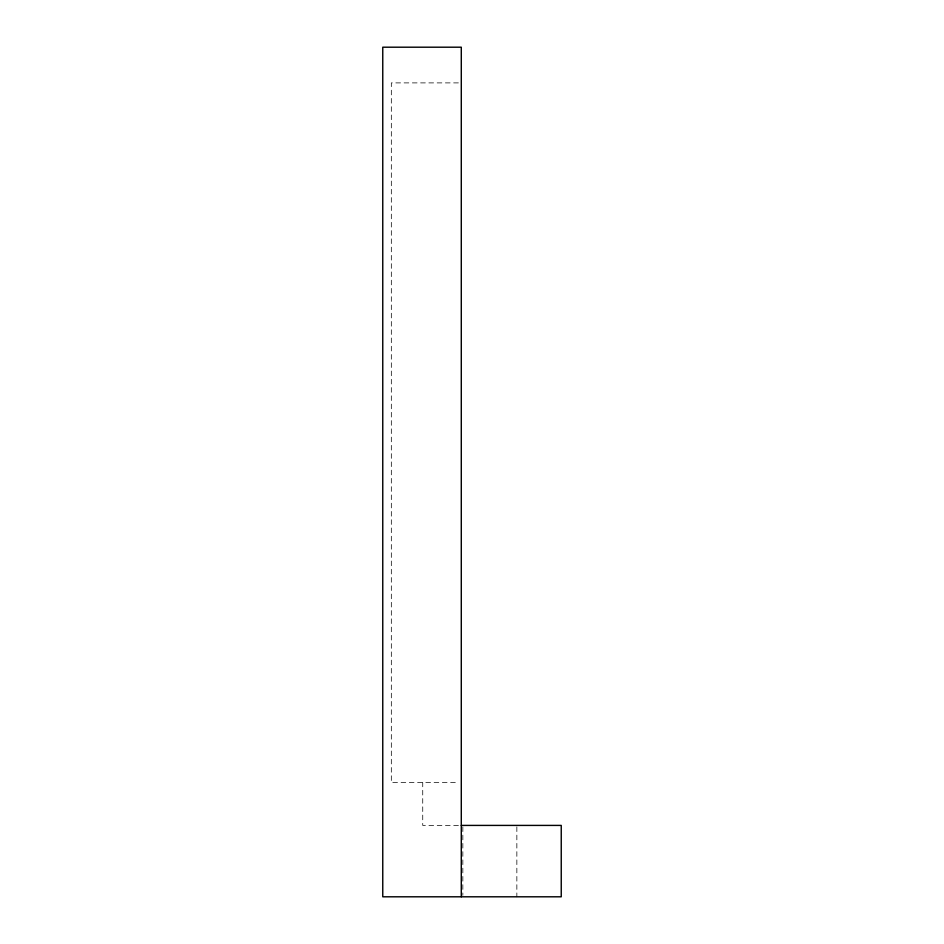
<?xml version="1.0" encoding="UTF-8"?>
<svg xmlns="http://www.w3.org/2000/svg" width="944" height="944" viewBox="0 0 944 944"><rect width="100%" height="100%" fill="white"/><g stroke="black" fill="none" stroke-linecap="round" stroke-linejoin="round"><path stroke-width="0.71" stroke-dasharray="4.72 3.54" d="M458.371 82.895L391.323 82.895L391.323 782.564L458.43 782.564M458.43 825.41L422.735 825.41L422.735 782.564M516.852 826.861L516.852 896.8M462.843 826.861L462.843 895.349"/><path stroke-width="1.42" d="M461.286 825.41L561.243 825.41L561.243 896.8L382.757 896.8L382.757 47.2L461.286 47.2L461.286 896.8"/></g></svg>
